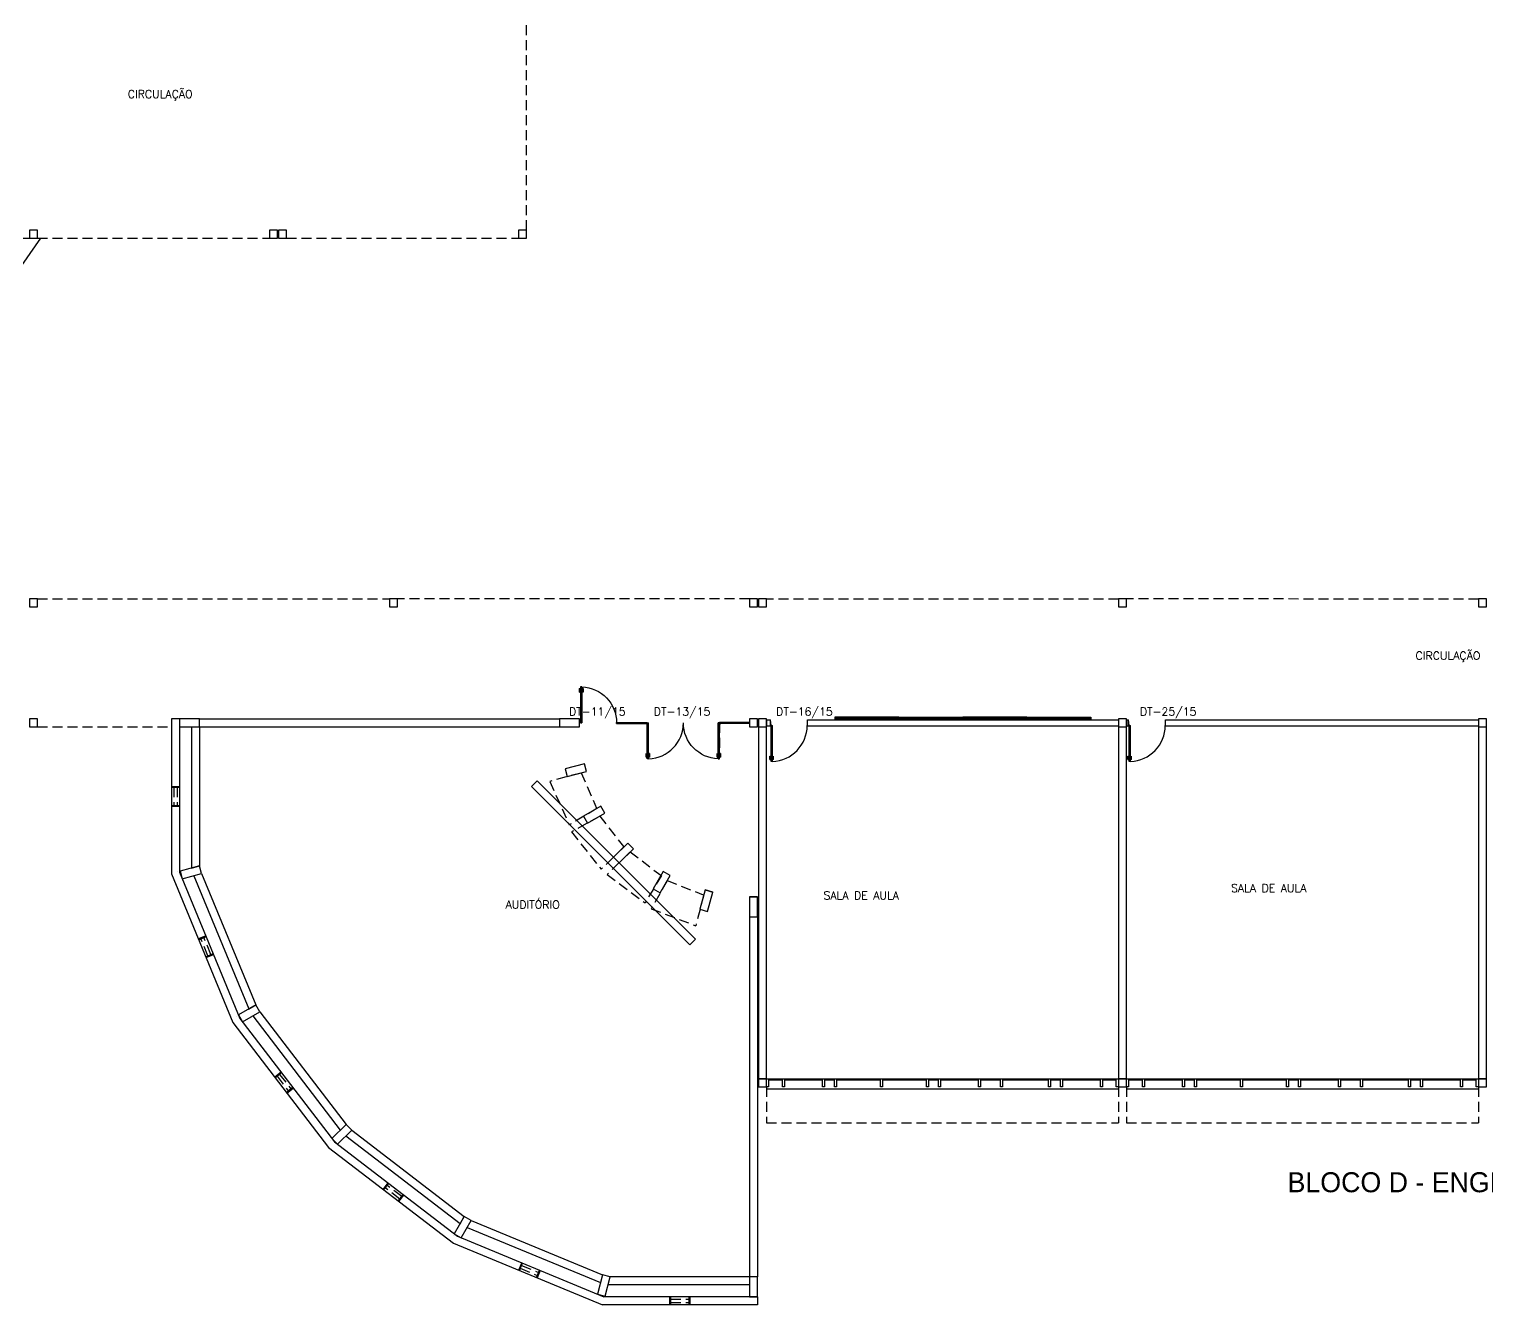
# Model space of a CAD drawing. Header units: centimetres. Extents: x -214 to 72, y 205 to 367.
# Drawn here: x -180.83 to -144.39, y 267.45 to 299.34 of the extents above; entities that cross this region are included whole.
import ezdxf

# ---------------------------------------------------------------- set-up
doc = ezdxf.new("R2010")
doc.units = ezdxf.units.CM
doc.header["$MEASUREMENT"] = 0
doc.linetypes.add('HIDDEN', pattern=[0.375, 0.25, -0.125])
for name, color, linetype in [('ALV', 2, 'CONTINUOUS'), ('ENDEREÇO NOVO', 2, 'CONTINUOUS'), ('ESQ', 1, 'CONTINUOUS'), ('ESTRUT', 3, 'CONTINUOUS'), ('JAN2', 1, 'HIDDEN'), ('MACANETA', 2, 'CONTINUOUS'), ('MARCO', 2, 'CONTINUOUS'), ('PainelFELTRO', 2, 'CONTINUOUS'), ('PISO', 1, 'CONTINUOUS'), ('PORTA', 1, 'CONTINUOUS'), ('PROJ', 1, 'HIDDEN'), ('PROJEÇÃO', 1, 'HIDDEN'), ('TEXTO', 2, 'CONTINUOUS'), ('USO', 2, 'CONTINUOUS')]:
    doc.layers.add(name, color=color, linetype=linetype)
doc.styles.add('UNB-100', font='simplex.shx', dxfattribs={"height": 0.2})

# ---------------------------------------------------------------- blocks, each defined once
blk = doc.blocks.new('DOOR90')
at = {"layer": 'MACANETA'}
for p, q in [((-0.015, -0.755), (-0.01, -0.755)), ((-0.015, -0.845), (-0.015, -0.755)), ((-0.015, -0.845), (0.012, -0.845)), ((-0.01, -0.845), (-0.01, -0.755)), ((-0.01, -0.825), (0.012, -0.825)), ((0.012, -0.853), (0.012, -0.818)), ((0.012, -0.818), (0.015, -0.818)), ((0.012, -0.853), (0.015, -0.853)), ((0.053, -0.818), (0.05, -0.818)), ((0.053, -0.853), (0.05, -0.853)), ((0.053, -0.853), (0.053, -0.818)), ((0.075, -0.825), (0.053, -0.825)), ((0.08, -0.845), (0.053, -0.845)), ((0.08, -0.755), (0.075, -0.755)), ((0.075, -0.845), (0.075, -0.755)), ((0.08, -0.845), (0.08, -0.755))]:
    blk.add_line(p, q, dxfattribs=at)
at = {"layer": 'PORTA'}
for p, q in [((0.015, -0.89), (0.015, 0.01)), ((0.015, 0.01), (0.05, 0.01)), ((0.05, -0.89), (0.05, 0.01)), ((0.05, -0.89), (0.015, -0.89))]:
    blk.add_line(p, q, dxfattribs=at)
at = {"layer": 'PORTA', "color": 1}
blk.add_arc((0.02, 0.01), 0.9, 271.9102, 0, dxfattribs=at)
blk = doc.blocks.new('PainelFELTRO')
at = {"layer": 'PainelFELTRO'}
blk.add_hatch(color=2, dxfattribs=at).paths.add_polyline_path([(0.01, 0.06), (0.01, 0.03), (1.59, 0.03), (1.59, 0.06)])
for p, q in [((1.6, 0.07), (0, 0.07)), ((0, 0.07), (0, 0.02)), ((0, 0.02), (1.6, 0.02)), ((1.6, 0.02), (1.6, 0.07))]:
    blk.add_line(p, q, dxfattribs=at)
at = {"layer": 'PainelFELTRO', "color": 1}
for p, q in [((0, 0), (1.6, 0)), ((0.05, 0.02), (0.05, 0)), ((1.55, 0), (1.55, 0.02))]:
    blk.add_line(p, q, dxfattribs=at)
at = {"layer": 'PainelFELTRO', "color": 2}
for p, q in [((1.59, 0.06), (0.01, 0.06)), ((0.01, 0.06), (0.01, 0.03)), ((0.01, 0.03), (1.59, 0.03)), ((1.59, 0.03), (1.59, 0.06))]:
    blk.add_line(p, q, dxfattribs=at)

msp = doc.modelspace()

# ---------------------------------------------------------------- linework, layer by layer
at = {"layer": 'ALV'}
for p, q in [((-177.265, 282.098), (-177.265, 278.225)), ((-177.065, 282.098), (-177.265, 282.098)), ((-177.065, 282.098), (-177.065, 278.265)), ((-177.065, 282.098), (-177.065, 282.098)), ((-176.565, 282.098), (-167.565, 282.098)), ((-162.395, 282.073), (-162.395, 281.923)), ((-162.395, 282.073), (-162.295, 282.073)), ((-162.295, 281.923), (-162.295, 282.073)), ((-161.365, 281.923), (-161.365, 282.073)), ((-161.365, 282.073), (-153.595, 282.073)), ((-153.595, 282.073), (-153.595, 281.923)), ((-153.395, 282.073), (-153.395, 281.898)), ((-153.395, 282.073), (-153.345, 282.073)), ((-153.345, 281.923), (-153.345, 282.073)), ((-152.415, 282.073), (-144.595, 282.073)), ((-152.415, 281.923), (-152.415, 282.073)), ((-144.595, 282.073), (-144.595, 281.923)), ((-176.765, 281.898), (-176.765, 278.367)), ((-176.565, 281.898), (-176.565, 278.421)), ((-176.565, 281.898), (-167.565, 281.898)), ((-162.595, 281.898), (-162.595, 273.098)), ((-162.595, 281.898), (-162.395, 281.898)), ((-162.395, 281.923), (-162.295, 281.923)), ((-162.395, 273.098), (-162.395, 281.898)), ((-161.365, 281.923), (-153.595, 281.923)), ((-153.595, 281.898), (-153.595, 273.098)), ((-153.595, 281.898), (-153.395, 281.898)), ((-153.395, 281.923), (-153.345, 281.923)), ((-153.395, 273.098), (-153.395, 281.898)), ((-152.415, 281.923), (-144.595, 281.923)), ((-144.595, 281.898), (-144.595, 273.098)), ((-144.595, 281.898), (-144.395, 281.898)), ((-144.395, 273.098), (-144.395, 281.898)), ((-177.265, 280.411), (-177.065, 280.411)), ((-168.125, 280.548), (-168.266, 280.407)), ((-168.266, 280.407), (-166.286, 278.427)), ((-168.125, 280.548), (-166.144, 278.568)), ((-177.065, 279.911), (-177.265, 279.911)), ((-176.765, 278.367), (-176.565, 278.421)), ((-164.306, 276.447), (-166.286, 278.427)), ((-164.165, 276.588), (-166.144, 278.568)), ((-177.265, 278.225), (-175.731, 274.504)), ((-177.106, 278.274), (-177.106, 278.274)), ((-177.065, 278.265), (-175.556, 274.605)), ((-176.709, 278.176), (-175.336, 274.847)), ((-176.514, 278.228), (-175.161, 274.947)), ((-163.93, 277.82), (-163.737, 277.768)), ((-164.059, 277.336), (-163.866, 277.285)), ((-162.815, 277.648), (-162.615, 277.648)), ((-162.815, 277.148), (-162.815, 268.148)), ((-162.815, 277.148), (-162.615, 277.148)), ((-162.615, 277.148), (-162.615, 268.148)), ((-176.409, 276.672), (-176.594, 276.596)), ((-164.165, 276.588), (-164.306, 276.447)), ((-176.403, 276.133), (-176.218, 276.21)), ((-175.341, 274.843), (-175.161, 274.947)), ((-175.062, 274.774), (-172.904, 271.957)), ((-175.731, 274.504), (-173.339, 271.381)), ((-175.645, 274.665), (-175.645, 274.665)), ((-175.556, 274.605), (-173.196, 271.524)), ((-175.236, 274.673), (-173.047, 271.815)), ((-174.528, 273.263), (-174.687, 273.141)), ((-162.595, 273.098), (-162.395, 273.098)), ((-153.595, 273.098), (-153.395, 273.098)), ((-144.595, 273.098), (-144.395, 273.098)), ((-174.383, 272.744), (-174.224, 272.866)), ((-173.05, 271.81), (-172.904, 271.957)), ((-173.298, 271.559), (-173.298, 271.559)), ((-173.196, 271.524), (-170.117, 269.162)), ((-172.905, 271.673), (-170.048, 269.481)), ((-172.762, 271.816), (-169.947, 269.656)), ((-173.339, 271.381), (-170.218, 268.987)), ((-171.855, 270.495), (-171.977, 270.336)), ((-171.58, 270.032), (-171.459, 270.191)), ((-170.05, 269.476), (-169.947, 269.656)), ((-169.875, 269.381), (-166.544, 268.004)), ((-169.774, 269.556), (-166.492, 268.199)), ((-170.225, 269.169), (-170.225, 269.169)), ((-170.218, 268.987), (-166.496, 267.448)), ((-170.117, 269.162), (-166.457, 267.648)), ((-168.588, 268.313), (-168.512, 268.498)), ((-168.05, 268.307), (-168.126, 268.122)), ((-162.815, 267.948), (-166.352, 267.948)), ((-162.815, 268.148), (-166.3, 268.148)), ((-166.621, 267.715), (-166.621, 267.715)), ((-162.615, 267.648), (-166.457, 267.648)), ((-164.806, 267.448), (-164.806, 267.648)), ((-164.306, 267.648), (-164.306, 267.448)), ((-162.815, 267.648), (-162.815, 267.648)), ((-162.615, 267.648), (-162.615, 267.448)), ((-162.615, 267.448), (-166.496, 267.448))]:
    msp.add_line(p, q, dxfattribs=at)
at = {"layer": 'ESQ'}
for p, q in [((-166.145, 278.568), (-164.165, 276.588)), ((-162.34, 273.098), (-153.65, 273.098)), ((-162.34, 273.073), (-161.995, 273.073)), ((-161.94, 273.073), (-160.995, 273.073)), ((-160.94, 273.073), (-160.695, 273.073)), ((-160.64, 273.073), (-159.545, 273.073)), ((-159.49, 273.073), (-158.395, 273.073)), ((-158.34, 273.073), (-158.095, 273.073)), ((-158.04, 273.073), (-157.095, 273.073)), ((-157.04, 273.073), (-156.545, 273.073)), ((-156.49, 273.073), (-155.345, 273.073)), ((-155.29, 273.073), (-155.045, 273.073)), ((-154.99, 273.073), (-154.045, 273.073)), ((-153.99, 273.073), (-153.65, 273.073)), ((-153.34, 273.098), (-144.65, 273.098)), ((-153.34, 273.073), (-152.995, 273.073)), ((-152.94, 273.073), (-151.995, 273.073)), ((-151.94, 273.073), (-151.695, 273.073)), ((-151.64, 273.073), (-150.545, 273.073)), ((-150.49, 273.073), (-149.395, 273.073)), ((-149.34, 273.073), (-149.095, 273.073)), ((-149.04, 273.073), (-148.095, 273.073)), ((-148.04, 273.073), (-147.545, 273.073)), ((-147.49, 273.073), (-146.345, 273.073)), ((-146.29, 273.073), (-146.045, 273.073)), ((-145.99, 273.073), (-145.045, 273.073)), ((-144.99, 273.073), (-144.65, 273.073)), ((-162.395, 272.898), (-162.395, 272.848)), ((-162.395, 272.848), (-153.595, 272.848)), ((-153.595, 272.898), (-153.595, 272.848)), ((-153.395, 272.898), (-153.395, 272.848)), ((-153.395, 272.848), (-144.595, 272.848)), ((-144.595, 272.898), (-144.595, 272.848))]:
    msp.add_line(p, q, dxfattribs=at)
for points in [[(-162.395, 273.098), (-162.34, 273.098), (-162.34, 272.898), (-162.395, 272.898)], [(-161.995, 273.098), (-161.94, 273.098), (-161.94, 272.898), (-161.995, 272.898)], [(-160.995, 273.098), (-160.94, 273.098), (-160.94, 272.898), (-160.995, 272.898)], [(-160.695, 273.098), (-160.64, 273.098), (-160.64, 272.898), (-160.695, 272.898)], [(-159.545, 273.098), (-159.49, 273.098), (-159.49, 272.898), (-159.545, 272.898)], [(-158.395, 273.098), (-158.34, 273.098), (-158.34, 272.898), (-158.395, 272.898)], [(-158.095, 273.098), (-158.04, 273.098), (-158.04, 272.898), (-158.095, 272.898)], [(-157.095, 273.098), (-157.04, 273.098), (-157.04, 272.898), (-157.095, 272.898)], [(-156.545, 273.098), (-156.49, 273.098), (-156.49, 272.898), (-156.545, 272.898)], [(-155.345, 273.098), (-155.29, 273.098), (-155.29, 272.898), (-155.345, 272.898)], [(-155.045, 273.098), (-154.99, 273.098), (-154.99, 272.898), (-155.045, 272.898)], [(-154.045, 273.098), (-153.99, 273.098), (-153.99, 272.898), (-154.045, 272.898)], [(-153.65, 273.098), (-153.595, 273.098), (-153.595, 272.898), (-153.65, 272.898)], [(-153.395, 273.098), (-153.34, 273.098), (-153.34, 272.898), (-153.395, 272.898)], [(-152.995, 273.098), (-152.94, 273.098), (-152.94, 272.898), (-152.995, 272.898)], [(-151.995, 273.098), (-151.94, 273.098), (-151.94, 272.898), (-151.995, 272.898)], [(-151.695, 273.098), (-151.64, 273.098), (-151.64, 272.898), (-151.695, 272.898)], [(-150.545, 273.098), (-150.49, 273.098), (-150.49, 272.898), (-150.545, 272.898)], [(-149.395, 273.098), (-149.34, 273.098), (-149.34, 272.898), (-149.395, 272.898)], [(-149.095, 273.098), (-149.04, 273.098), (-149.04, 272.898), (-149.095, 272.898)], [(-148.095, 273.098), (-148.04, 273.098), (-148.04, 272.898), (-148.095, 272.898)], [(-147.545, 273.098), (-147.49, 273.098), (-147.49, 272.898), (-147.545, 272.898)], [(-146.345, 273.098), (-146.29, 273.098), (-146.29, 272.898), (-146.345, 272.898)], [(-146.045, 273.098), (-145.99, 273.098), (-145.99, 272.898), (-146.045, 272.898)], [(-145.045, 273.098), (-144.99, 273.098), (-144.99, 272.898), (-145.045, 272.898)], [(-144.65, 273.098), (-144.595, 273.098), (-144.595, 272.898), (-144.65, 272.898)]]:
    msp.add_lwpolyline(points, close=True, dxfattribs=at)
at = {"layer": 'ESTRUT'}
for points in [[(-180.615, 294.318), (-180.815, 294.318), (-180.815, 294.118), (-180.615, 294.118)], [(-174.615, 294.318), (-174.815, 294.318), (-174.815, 294.118), (-174.615, 294.118)], [(-174.395, 294.318), (-174.595, 294.318), (-174.595, 294.118), (-174.395, 294.118)], [(-168.395, 294.318), (-168.595, 294.318), (-168.595, 294.118), (-168.395, 294.118)], [(-180.615, 285.098), (-180.815, 285.098), (-180.815, 284.898), (-180.615, 284.898)], [(-171.615, 285.098), (-171.815, 285.098), (-171.815, 284.898), (-171.615, 284.898)], [(-162.615, 285.098), (-162.815, 285.098), (-162.815, 284.898), (-162.615, 284.898)], [(-162.395, 285.098), (-162.595, 285.098), (-162.595, 284.898), (-162.395, 284.898)], [(-153.395, 285.098), (-153.595, 285.098), (-153.595, 284.898), (-153.395, 284.898)], [(-144.395, 285.098), (-144.595, 285.098), (-144.595, 284.898), (-144.395, 284.898)], [(-180.615, 282.098), (-180.815, 282.098), (-180.815, 281.898), (-180.615, 281.898)], [(-176.565, 282.098), (-177.065, 282.098), (-177.065, 281.898), (-176.565, 281.898)], [(-167.065, 282.098), (-167.565, 282.098), (-167.565, 281.898), (-167.065, 281.898)], [(-162.615, 282.098), (-162.815, 282.098), (-162.815, 281.898), (-162.615, 281.898)], [(-162.395, 282.098), (-162.595, 282.098), (-162.595, 281.898), (-162.395, 281.898)], [(-153.395, 282.098), (-153.595, 282.098), (-153.595, 281.898), (-153.395, 281.898)], [(-144.395, 282.098), (-144.595, 282.098), (-144.595, 281.898), (-144.395, 281.898)], [(-166.945, 280.976), (-167.428, 280.847), (-167.376, 280.654), (-166.893, 280.782)], [(-166.534, 279.912), (-166.968, 279.663), (-166.868, 279.49), (-166.434, 279.739)], [(-165.862, 278.992), (-166.215, 278.639), (-166.074, 278.497), (-165.72, 278.851)], [(-176.565, 278.421), (-177.048, 278.292), (-176.997, 278.099), (-176.514, 278.228)], [(-164.974, 278.278), (-165.223, 277.845), (-165.05, 277.745), (-164.8, 278.179)], [(-163.93, 277.82), (-164.059, 277.336), (-163.866, 277.285), (-163.737, 277.768)], [(-163.93, 277.82), (-164.059, 277.336), (-163.866, 277.285), (-163.737, 277.768)], [(-162.815, 277.648), (-162.815, 277.148), (-162.615, 277.148), (-162.615, 277.648)], [(-162.815, 277.648), (-162.815, 277.148), (-162.615, 277.148), (-162.615, 277.648)], [(-175.161, 274.947), (-175.595, 274.698), (-175.495, 274.524), (-175.062, 274.774)], [(-162.395, 273.098), (-162.595, 273.098), (-162.595, 272.898), (-162.395, 272.898)], [(-153.395, 273.098), (-153.595, 273.098), (-153.595, 272.898), (-153.395, 272.898)], [(-144.395, 273.098), (-144.595, 273.098), (-144.595, 272.898), (-144.395, 272.898)], [(-172.904, 271.957), (-173.257, 271.604), (-173.116, 271.462), (-172.762, 271.816)], [(-169.947, 269.656), (-170.197, 269.223), (-170.024, 269.123), (-169.774, 269.556)], [(-166.492, 268.199), (-166.621, 267.715), (-166.427, 267.664), (-166.299, 268.147)], [(-166.492, 268.199), (-166.621, 267.715), (-166.427, 267.664), (-166.299, 268.147)], [(-162.815, 268.148), (-162.815, 267.648), (-162.615, 267.648), (-162.615, 268.148)], [(-162.815, 268.148), (-162.815, 267.648), (-162.615, 267.648), (-162.615, 268.148)]]:
    msp.add_lwpolyline(points, close=True, dxfattribs=at)
at = {"layer": 'JAN2'}
for p, q in [((-177.265, 280.391), (-177.065, 280.391)), ((-177.205, 280.391), (-177.205, 279.931)), ((-177.125, 280.391), (-177.125, 279.931)), ((-177.265, 279.931), (-177.065, 279.931)), ((-176.586, 276.577), (-176.401, 276.653)), ((-176.355, 276.175), (-176.53, 276.6)), ((-176.281, 276.205), (-176.457, 276.631)), ((-176.411, 276.152), (-176.226, 276.228)), ((-174.516, 273.247), (-174.675, 273.125)), ((-174.627, 273.162), (-174.348, 272.797)), ((-174.564, 273.21), (-174.284, 272.845)), ((-174.237, 272.882), (-174.395, 272.76)), ((-171.961, 270.324), (-171.839, 270.483)), ((-171.511, 270.155), (-171.876, 270.435)), ((-171.56, 270.092), (-171.925, 270.372)), ((-171.596, 270.044), (-171.474, 270.203)), ((-168.57, 268.305), (-168.493, 268.49)), ((-168.547, 268.361), (-168.122, 268.185)), ((-168.516, 268.435), (-168.091, 268.259)), ((-168.145, 268.129), (-168.068, 268.314)), ((-164.786, 267.448), (-164.786, 267.648)), ((-164.786, 267.588), (-164.326, 267.588)), ((-164.786, 267.508), (-164.326, 267.508)), ((-164.326, 267.448), (-164.326, 267.648))]:
    msp.add_line(p, q, dxfattribs=at)
at = {"layer": 'MARCO'}
for p, q in [((-162.28, 281.933), (-162.295, 282.073)), ((-162.295, 282.073), (-162.295, 282.073)), ((-162.295, 282.073), (-162.295, 282.073)), ((-162.295, 282.073), (-162.295, 282.073)), ((-162.295, 282.073), (-162.295, 282.073)), ((-162.295, 282.073), (-162.295, 282.073)), ((-161.365, 281.923), (-161.365, 282.073)), ((-161.365, 282.073), (-161.365, 282.073)), ((-161.365, 282.073), (-161.365, 282.073)), ((-161.365, 282.073), (-161.365, 282.073)), ((-161.365, 282.073), (-161.365, 282.073)), ((-161.365, 282.073), (-161.365, 282.073)), ((-153.33, 281.933), (-153.345, 282.073)), ((-153.345, 282.073), (-153.345, 282.073)), ((-153.345, 282.073), (-153.345, 282.073)), ((-153.345, 282.073), (-153.345, 282.073)), ((-153.345, 282.073), (-153.345, 282.073)), ((-153.345, 282.073), (-153.345, 282.073)), ((-152.415, 281.923), (-152.415, 282.073)), ((-152.415, 282.073), (-152.415, 282.073)), ((-152.415, 282.073), (-152.415, 282.073)), ((-152.415, 282.073), (-152.415, 282.073)), ((-152.415, 282.073), (-152.415, 282.073)), ((-152.415, 282.073), (-152.415, 282.073)), ((-162.295, 281.923), (-162.28, 281.933)), ((-162.295, 281.923), (-162.295, 281.923)), ((-162.295, 281.923), (-162.295, 281.923)), ((-162.295, 281.923), (-162.295, 281.923)), ((-162.295, 281.923), (-162.295, 281.923)), ((-162.28, 281.933), (-162.28, 281.933)), ((-162.28, 281.933), (-162.28, 281.933)), ((-161.365, 281.923), (-161.365, 281.923)), ((-161.365, 281.923), (-161.365, 281.923)), ((-161.365, 281.923), (-161.365, 281.923)), ((-161.365, 281.923), (-161.365, 281.923)), ((-161.365, 281.923), (-161.365, 281.923)), ((-161.365, 281.923), (-161.365, 281.923)), ((-161.365, 281.923), (-161.365, 281.923)), ((-153.345, 281.923), (-153.33, 281.933)), ((-153.345, 281.923), (-153.345, 281.923)), ((-153.345, 281.923), (-153.345, 281.923)), ((-153.345, 281.923), (-153.345, 281.923)), ((-153.345, 281.923), (-153.345, 281.923)), ((-153.33, 281.933), (-153.33, 281.933)), ((-153.33, 281.933), (-153.33, 281.933)), ((-152.415, 281.923), (-152.415, 281.923)), ((-152.415, 281.923), (-152.415, 281.923)), ((-152.415, 281.923), (-152.415, 281.923)), ((-152.415, 281.923), (-152.415, 281.923)), ((-152.415, 281.923), (-152.415, 281.923)), ((-152.415, 281.923), (-152.415, 281.923)), ((-152.415, 281.923), (-152.415, 281.923))]:
    msp.add_line(p, q, dxfattribs=at)
at = {"layer": 'PISO'}
msp.add_line((-186.835, 285.098), (-180.53, 294.118), dxfattribs=at)
at = {"layer": 'PORTA'}
for p, q in [((-166.139, 281.985), (-166.139, 282.01)), ((-166.139, 282.01), (-165.375, 282.01)), ((-166.139, 281.985), (-165.375, 281.985)), ((-165.375, 282.01), (-165.375, 281.985)), ((-163.565, 282.01), (-163.565, 281.985)), ((-162.815, 282.01), (-163.565, 282.01)), ((-163.565, 281.985), (-163.533, 281.985)), ((-162.815, 281.985), (-163.565, 281.985)), ((-162.815, 282.01), (-162.815, 281.985))]:
    msp.add_line(p, q, dxfattribs=at)
at = {"layer": 'PROJ'}
for p, q in [((-168.395, 294.318), (-168.395, 300.118)), ((-186.615, 294.118), (-180.815, 294.118)), ((-180.615, 294.118), (-174.815, 294.118)), ((-174.395, 294.118), (-168.595, 294.118)), ((-180.615, 285.098), (-171.815, 285.098)), ((-162.815, 285.098), (-171.615, 285.098)), ((-153.595, 285.092), (-162.395, 285.092)), ((-144.595, 285.091), (-153.52, 285.098)), ((-180.615, 281.898), (-177.265, 281.898)), ((-162.395, 272.898), (-162.395, 271.998)), ((-153.595, 272.898), (-153.595, 271.998)), ((-153.395, 272.898), (-153.395, 271.998)), ((-144.595, 272.898), (-144.595, 271.998)), ((-162.395, 271.998), (-153.595, 271.998)), ((-153.395, 271.998), (-144.595, 271.998))]:
    msp.add_line(p, q, dxfattribs=at)
at = {"layer": 'PROJEÇÃO'}
for p, q in [((-163.565, 281.998), (-163.565, 281.368)), ((-167.038, 280.744), (-167.81, 280.535)), ((-167.029, 280.75), (-166.642, 279.865)), ((-167.81, 280.535), (-167.323, 279.45)), ((-166.631, 279.853), (-167.323, 279.45)), ((-166.567, 279.661), (-167.265, 279.27)), ((-166.56, 279.669), (-165.969, 278.905)), ((-167.265, 279.27), (-166.528, 278.337)), ((-165.956, 278.896), (-166.528, 278.337)), ((-165.802, 278.775), (-165.034, 278.187)), ((-165.806, 278.765), (-166.38, 278.208)), ((-166.38, 278.208), (-165.429, 277.495)), ((-165.019, 278.182), (-165.429, 277.495)), ((-164.874, 278.045), (-165.274, 277.352)), ((-164.873, 278.055), (-163.974, 277.701)), ((-163.958, 277.7), (-164.163, 276.927)), ((-165.274, 277.352), (-164.163, 276.927))]:
    msp.add_line(p, q, dxfattribs=at)

# ---------------------------------------------------------------- block references
at = {"layer": 'ALV', "color": 6}
for p in [(-160.686, 282.073), (-157.486, 282.073)]:
    msp.add_blockref('PainelFELTRO', p, dxfattribs=at)
at = {"layer": 'ALV', "color": 6, "xscale": -1}
for p in [(-157.486, 282.073), (-154.286, 282.073)]:
    msp.add_blockref('PainelFELTRO', p, dxfattribs=at)
at = {"layer": 'PORTA', "xscale": -1, "rotation": 180}
msp.add_blockref('DOOR90', (-167.059, 282.008), dxfattribs=at)
at = {"layer": 'PORTA'}
for p in [(-165.39, 281.988), (-162.295, 281.923), (-153.345, 281.923)]:
    msp.add_blockref('DOOR90', p, dxfattribs=at)
at = {"layer": 'PORTA', "xscale": -1}
msp.add_blockref('DOOR90', (-163.55, 281.988), dxfattribs=at)

# ---------------------------------------------------------------- texts
at = {"layer": 'ENDEREÇO NOVO', "style": 'UNB-100'}
for s, p in [('DT-11/15', (-167.328, 282.18)), ('DT-13/15', (-165.21, 282.18)), ('DT-16/15', (-162.152, 282.18)), ('DT-25/15', (-153.059, 282.18))]:
    msp.add_text(s, height=0.2, dxfattribs=at).set_placement(p)
at = {"layer": 'TEXTO', "style": 'UNB-100'}
for s, p in [('CIRCULAÇÃO', (-178.36, 297.617)), ('CIRCULAÇÃO', (-146.167, 283.579)), ('SALA DE AULA', (-160.966, 277.583)), ('SALA DE AULA', (-150.78, 277.768)), ('AUDITÓRIO', (-168.915, 277.353))]:
    msp.add_text(s, height=0.2, dxfattribs=at).set_placement(p)
at = {"layer": 'USO'}
msp.add_text('BLOCO D - ENGENHARIA MECÂNICA - ENM', height=0.5, dxfattribs=at).set_placement((-149.366, 270.263))

doc.saveas('drawing.dxf')
